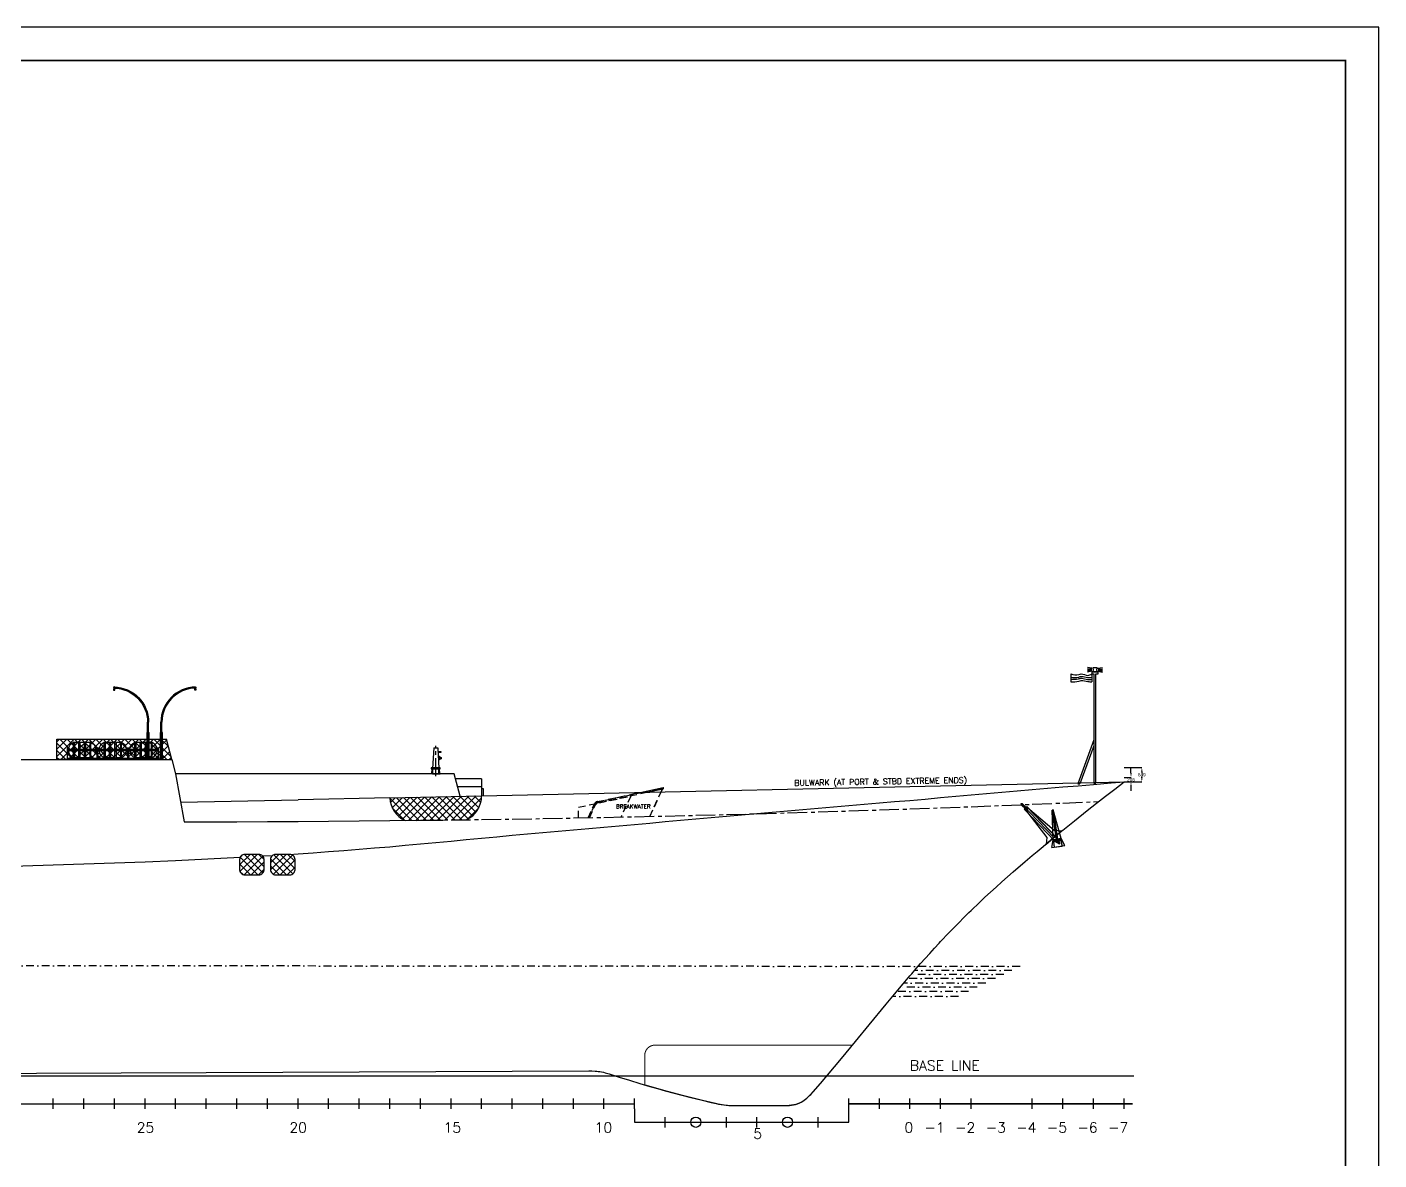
# Model space of a CAD drawing. Header units: inches. Extents: x -439515 to 171412, y -8673 to 415183.
# Drawn here: x 110939 to 171412, y 319106 to 369777 of the extents above; entities that cross this region are included whole.
import ezdxf
from ezdxf.enums import TextEntityAlignment as Align

# ---------------------------------------------------------------- set-up
doc = ezdxf.new("R2010")
doc.units = ezdxf.units.IN
doc.header["$LTSCALE"] = 700
doc.header["$MEASUREMENT"] = 0
doc.header["$PDMODE"] = 34
for name, pattern in [('CENTER', [2, 1.25, -0.25, 0.25, -0.25]), ('CENTER2', [1.125, 0.75, -0.125, 0.125, -0.125]), ('DASHDOT', [1, 0.5, -0.25, 0, -0.25]), ('DASHED', [0.75, 0.5, -0.25]), ('DOTDASH1', [1600, 1000, -250, 100, -250]), ('PHANTOM', [2.5, 1.25, -0.25, 0.25, -0.25, 0.25, -0.25])]:
    doc.linetypes.add(name, pattern=pattern)
for name, color, linetype in [('01', 7, 'Continuous'), ('01DK', 7, 'Continuous'), ('1', 2, 'Continuous'), ('AP & CLS', 7, 'Continuous'), ('KNUCKLE LINE', 7, 'Continuous'), ('LIFERAFTS', 30, 'Continuous'), ('PLINES', 4, 'Continuous')]:
    doc.layers.add(name, color=color, linetype=linetype)
doc.layers.add('path', color=130, linetype='DOTDASH1', lineweight=35)
doc.styles.add('ROMANS', font='romans')
doc.dimstyles.get("Standard").update_dxf_attribs({"dimtxt": 150.18, "dimasz": 200.18, "dimexe": 0.8, "dimexo": 0.625, "dimgap": 0.09, "dimtad": 0, "dimtih": 1, "dimtoh": 1, "dimdec": 0, "dimzin": 0, "dimdsep": 46, "dimtxsty": 'Standard', "dimcen": 8.09, "dimclrd": 40, "dimclre": 40, "dimadec": 0, "dimazin": 0, "dimtfac": 1, "dimtdec": 0, "dimtofl": 0, "dimtmove": 0, "dimatfit": 3, "dimfxl": 1, "dimtolj": 1, "dimtzin": 0, "dimarcsym": 0})

# ---------------------------------------------------------------- blocks, each defined once
blk = doc.blocks.new('ghjnm')
at = {"color": 3}
for p, q in [((-835087, 505316), (-835001, 505501)), ((-835082, 505317), (-834995, 505503))]:
    blk.add_line(p, q, dxfattribs=at)
for points in [[(-836112, 505294), (-834995, 505533)], [(-835791, 505301), (-834995, 505472)]]:
    blk.add_lwpolyline(points, dxfattribs=at)
at = {"color": 3, "linetype": 'CENTER2'}
blk.add_lwpolyline([(-834995, 505503), (-835950, 505298)], dxfattribs=at)
at = {"color": 3}
blk.add_arc((-834995, 505503), 30.4, 270, 90, dxfattribs=at)
blk = doc.blocks.new('12qwer')
at = {"color": 3, "linetype": 'DASHED'}
for p, q in [((-835646, 504118), (-835087, 505316)), ((-835640, 504118), (-835082, 505317))]:
    blk.add_line(p, q, dxfattribs=at)
blk.add_lwpolyline([(-839134, 504045), (-839134, 504567), (-836577, 505116), (-837057, 504087)], dxfattribs=at)
for points in [[(-838670, 504055), (-838353, 504735, -0.252669), (-838201, 504848), (-836112, 505294)], [(-835950, 505298), (-838180, 504820, 0.252634), (-838332, 504707), (-838636, 504055)], [(-838603, 504056), (-838312, 504679, -0.252669), (-838159, 504793), (-835791, 505301)]]:
    blk.add_lwpolyline(points, format="xyb", dxfattribs=at)
blk = doc.blocks.new('DFERT45')
at = {"color": 30}
blk.add_line((-942857, 385102), (-944277, 385102), dxfattribs=at)
blk.add_lwpolyline([(-944249, 385139), (-942884, 385139, -0.722813), (-942884, 385064), (-944249, 385064, -0.722813)], format="xyb", close=True, dxfattribs=at)
for points in [[(-943992, 385463, 0.297769), (-944249, 385139, 0.318351)], [(-943992, 385139), (-943992, 385471, -1.018508), (-943942, 385472), (-943942, 385139)], [(-943992, 385441, -0.018509), (-943992, 385443)], [(-943992, 385371, -0.018505), (-943992, 385373)], [(-943725, 385472), (-943917, 385472, 0.018676), (-943942, 385471, 0.018676)], [(-943725, 385139), (-943725, 385471, -1.018508), (-943675, 385472), (-943675, 385139)], [(-943725, 385441, -0.018509), (-943725, 385443)], [(-943725, 385371, -0.018505), (-943725, 385373)], [(-943458, 385139), (-943458, 385471, -1.018508), (-943408, 385472), (-943408, 385139)], [(-943458, 385441, -0.018509), (-943458, 385443)], [(-943458, 385371, -0.018505), (-943458, 385373)], [(-943192, 385471, 0.018676), (-943217, 385472), (-943408, 385472)], [(-943142, 385139), (-943142, 385471, 1.018508), (-943192, 385472), (-943192, 385139)], [(-942884, 385139, 0.297769), (-943142, 385463)], [(-943142, 385441, 0.018509), (-943142, 385443)], [(-943142, 385371, 0.018505), (-943142, 385373)], [(-944249, 385064, 0.297769), (-943992, 384740)], [(-943942, 385064), (-943942, 384732, -1.018508), (-943992, 384733)], [(-943942, 384733, 0.018676), (-943917, 384732), (-943725, 384732)], [(-943675, 385064), (-943675, 384732, -1.018508), (-943725, 384733)], [(-943408, 385064), (-943408, 384732, -1.018508), (-943458, 384733)], [(-943408, 384732), (-943217, 384732, 0.018676), (-943192, 384733, 0.018676)], [(-943192, 385064), (-943192, 384732, 1.018508), (-943142, 384733)], [(-943142, 384740, 0.297769), (-942884, 385064, 0.318351)]]:
    blk.add_lwpolyline(points, format="xyb", dxfattribs=at)
for points in [[(-943459, 385472), (-943675, 385472)], [(-943992, 384733), (-943992, 385064)], [(-943725, 384733), (-943725, 385064)], [(-943675, 384732), (-943459, 384732)], [(-943458, 384733), (-943458, 385064)], [(-943142, 384733), (-943142, 385064)]]:
    blk.add_lwpolyline(points, dxfattribs=at)
blk = doc.blocks.new('rt45')
at = {"layer": 'LIFERAFTS', "color": 30}
for p, q in [((-8850, 228288), (-8956, 228288)), ((-8886, 228007), (-8956, 228007)), ((-7475, 228288), (-7575, 228288)), ((-7475, 228007), (-7540, 228007))]:
    blk.add_line(p, q, dxfattribs=at)
for points in [[(-8956, 228007), (-8956, 228570), (-7475, 228570), (-7475, 228007)], [(-7475, 228511), (-8956, 228511)]]:
    blk.add_lwpolyline(points, dxfattribs=at)
blk = doc.blocks.new('DCV')
at = {"linetype": 'Continuous'}
for p, q in [((-512828, 353898), (-512803, 353873)), ((-512803, 353873), (-512828, 353848)), ((-514553, 350473), (-514453, 350473))]:
    blk.add_line(p, q, dxfattribs=at)
for points in [[(-512810, 353746), (-512872, 353746), (-512872, 353812), (-512810, 353812)], [(-512828, 353812), (-512853, 353812), (-512853, 353904), (-512828, 353904)]]:
    blk.add_lwpolyline(points, close=True)
blk.add_lwpolyline([(-514578, 350345), (-514428, 350345), (-514428, 350473), (-514578, 350473)], close=True, dxfattribs=at)
blk.add_circle((-512841, 353779), 23.4)
at = {"layer": '01DK', "color": 7}
for p, q in [((-514528, 351673), (-514528, 352173)), ((-514503, 350345), (-514503, 352173)), ((-514478, 351673), (-514478, 352173)), ((-514553, 350473), (-514553, 351673)), ((-514453, 351673), (-514553, 351673)), ((-514453, 350473), (-514453, 351673))]:
    blk.add_line(p, q, dxfattribs=at)
for radius, start in [(1725, 90.84262), (1700, 90), (1675, 90.84262)]:
    blk.add_arc((-512803, 352173), radius, start, 180, dxfattribs=at)
blk = doc.blocks.new('stump mastele1')
at = {"layer": '01', "linetype": 'ByBlock'}
for p, q in [((184445, 776645), (184395, 775645)), ((184445, 776645), (184645, 776645)), ((184645, 776645), (184695, 775645)), ((184770, 776195), (184664, 776256)), ((184770, 775645), (184320, 775645)), ((184720, 776145), (184670, 776145)), ((184770, 776095), (184675, 776040))]:
    blk.add_line(p, q, dxfattribs=at)
at = {"layer": '01', "linetype": 'CENTER'}
blk.add_line((184545, 775265), (184545, 776744), dxfattribs=at)
at = {"layer": '01', "linetype": 'ByBlock'}
for points in [[(184655, 776436), (184820, 776436), (184820, 776454), (184654, 776454)], [(184320, 775620), (184770, 775620), (184770, 775670), (184320, 775670)], [(184395, 775379), (184695, 775379), (184695, 775645), (184395, 775645)], [(184537, 775379), (184552, 775379), (184552, 775620), (184537, 775620)]]:
    blk.add_lwpolyline(points, close=True, dxfattribs=at)
for points in [[(184395, 775379), (184335, 775379), (184380, 775620)], [(184695, 775379), (184755, 775379), (184710, 775620)]]:
    blk.add_lwpolyline(points, dxfattribs=at)
for radius in [50, 30]:
    blk.add_circle((184770, 776145), radius, dxfattribs=at)
blk = doc.blocks.new('*D225')
at = {"layer": '01', "color": 40, "linetype": 'ByBlock', "lineweight": -2, "transparency": 16777216}
for p, q in [((160320, 336418), (160320, 336618)), ((160012, 336218), (160321, 336218)), ((160012, 336011), (160321, 336011)), ((160320, 335811), (160320, 335611))]:
    blk.add_line(p, q, dxfattribs=at)
at = {"layer": '01', "color": 40, "linetype": 'ByBlock', "transparency": 16777216}
for points in [[(160287, 336418), (160353, 336418), (160320, 336218)], [(160287, 335811), (160353, 335811), (160320, 336011)]]:
    blk.add_solid(points, dxfattribs=at)
at = {"layer": 'Defpoints', "color": 0, "linetype": 'ByBlock', "transparency": 16777216}
for p in [(160012, 336218), (160012, 336011), (160320, 336218)]:
    blk.add_point(p, dxfattribs=at)
at = {"layer": '01', "color": 0, "linetype": 'ByBlock', "transparency": 16777216, "insert": (160320, 336114), "char_height": 150.2, "attachment_point": 5}
blk.add_mtext('\\A1;206', dxfattribs=at)
blk = doc.blocks.new('*D226')
at = {"layer": '01', "color": 40, "linetype": 'ByBlock', "lineweight": -2, "transparency": 16777216}
for p, q in [((160012, 336660), (160806, 336660)), ((160805, 336460), (160805, 336411)), ((160805, 336212), (160805, 336261)), ((160013, 336011), (160806, 336011))]:
    blk.add_line(p, q, dxfattribs=at)
at = {"layer": '01', "color": 40, "linetype": 'ByBlock', "transparency": 16777216}
for points in [[(160772, 336460), (160839, 336460), (160805, 336660)], [(160772, 336212), (160839, 336212), (160805, 336011)]]:
    blk.add_solid(points, dxfattribs=at)
at = {"layer": 'Defpoints', "color": 0, "linetype": 'ByBlock', "transparency": 16777216}
for p in [(160011, 336660, 488), (160805, 336660), (160012, 336011)]:
    blk.add_point(p, dxfattribs=at)
at = {"layer": '01', "color": 0, "linetype": 'ByBlock', "transparency": 16777216, "insert": (160805, 336336), "char_height": 150.2, "attachment_point": 5}
blk.add_mtext('\\A1;649', dxfattribs=at)
blk = doc.blocks.new('A$C4BFF05FE')
at = {"color": 3}
blk.add_lwpolyline([(-1189, 0), (0, 0), (0, 841), (-1189, 841)], close=True, dxfattribs=at)
at = {"color": 4, "const_width": 0.5}
blk.add_lwpolyline([(-1169, 10), (-10, 10), (-10, 831), (-1169, 831)], close=True, dxfattribs=at)

msp = doc.modelspace()

# ---------------------------------------------------------------- hatches: boundary and pattern name
at = {"layer": '01', "linetype": 'ByBlock'}
h = msp.add_hatch(dxfattribs=at)
h.set_pattern_fill('ANSI37', color=254, scale=1824.76, style=0)
h.set_pattern_definition([(45, (-204204.18, 57132.42), (-161.28752, 161.28752), []), (135, (-204204.18, 57132.42), (-161.28752, -161.28752), [])])
h.paths.add_polyline_path([(117170.5, 337927.4), (112271.7, 337927.4), (112271.7, 337015.1), (117415, 337015.1)])
h = msp.add_hatch(dxfattribs=at)
h.set_pattern_fill('ANSI37', color=254, scale=1824.76, style=0)
h.set_pattern_definition([(45, (180175.39, 35504.75), (-161.28752, 161.28752), []), (135, (180175.39, 35504.75), (-161.28752, -161.28752), [])])
h.paths.add_polyline_path([(127162.6, 335303.2, 0.2830369), (127850.4, 334288.6), (128534.7, 334296.1), (129556.7, 334308.7), (129903.2, 334313), (130587.5, 334322.5, 0.2988927), (131272.1, 335391.8)])
h = msp.add_hatch(dxfattribs=at)
h.set_pattern_fill('ANSI37', color=254, scale=1824.76, style=0)
h.set_pattern_definition([(45, (-204204.18, 32493.64), (-161.28752, 161.28752), []), (135, (-204204.18, 32493.64), (-161.28752, -161.28752), [])])
h.paths.add_polyline_path([(120674.2, 332772.5, 0.4142136), (120446.1, 332544.4), (120446.1, 332088.2, 0.4142136), (120674.2, 331860.1), (121312.9, 331860.1, 0.4142136), (121541, 332088.2), (121541, 332544.4, 0.4142136), (121312.9, 332772.5)])
h.paths.add_polyline_path([(121831.2, 332088.2, 0.4142136), (122059.3, 331860.1), (122698, 331860.1, 0.4142136), (122926.1, 332088.2), (122926.1, 332544.4, 0.4142136), (122698, 332772.5), (122059.3, 332772.5, 0.4142136), (121831.2, 332544.4)])

# ---------------------------------------------------------------- linework, layer by layer
at = {"color": 7}
for p, q in [((158574.9, 341097.1), (158375.9, 341128.2)), ((158841.8, 341097.1), (159040.9, 341128.2)), ((158568.7, 341019.4), (158369.7, 341019.4)), ((158571.8, 340994.5), (158372.8, 340960.4)), ((158571.8, 341053.6), (158375.9, 341069.1)), ((158574.9, 340960.4), (158375.9, 340916.8)), ((158845.3, 340934.4), (158571.5, 340934.4)), ((158571.5, 340934.4), (158571.5, 340843.2)), ((158571.5, 340843.2), (158662.7, 340843.2)), ((158662.7, 340934.4), (158754, 340934.4)), ((158662.7, 340843.2), (158662.7, 335960.2)), ((158754, 335963.8), (158754, 340843.2)), ((158754, 340843.2), (158845.3, 340843.2)), ((158841.8, 340960.4), (159040.9, 340916.8)), ((158844.9, 341053.6), (159040.9, 341069.1)), ((158844.9, 340994.5), (159044, 340960.4)), ((158845.3, 340843.2), (158845.3, 340934.4)), ((158848, 341019.4), (159047.1, 341019.4)), ((158662.7, 337899), (157937.2, 335931.2)), ((158662.7, 337635.2), (158036, 335935.4)), ((112111.8, 321392.3), (112111.8, 321848.5)), ((113480.4, 321392.3), (113480.4, 321848.5)), ((114849, 321392.3), (114849, 321848.5)), ((116217.5, 321392.3), (116217.5, 321848.5)), ((117586.1, 321392.3), (117586.1, 321848.5)), ((118954.7, 321392.3), (118954.7, 321848.5)), ((120323.2, 321392.3), (120323.2, 321848.5)), ((121691.8, 321392.3), (121691.8, 321848.5)), ((123060.4, 321392.3), (123060.4, 321848.5)), ((124428.9, 321392.3), (124428.9, 321848.5)), ((125797.5, 321392.3), (125797.5, 321848.5)), ((127166.1, 321392.3), (127166.1, 321848.5)), ((128534.7, 321392.3), (128534.7, 321848.5)), ((129903.2, 321392.3), (129903.2, 321848.5)), ((131271.8, 321392.3), (131271.8, 321848.5)), ((132640.4, 321392.3), (132640.4, 321848.5)), ((134008.9, 321392.3), (134008.9, 321848.5)), ((135377.5, 321392.3), (135377.5, 321848.5)), ((136746.1, 321392.3), (136746.1, 321848.5)), ((138114.6, 321392.3), (138114.6, 321848.5)), ((147694.6, 321392.3), (147694.6, 321848.5)), ((147694.6, 320792.3), (147694.6, 321848.5)), ((149063.2, 321392.3), (149063.2, 321848.5)), ((150431.8, 321392.3), (150431.8, 321848.5)), ((151800.3, 321392.3), (151800.3, 321848.5)), ((153168.9, 321392.3), (153168.9, 321848.5)), ((155906.1, 321392.3), (155906.1, 321848.5)), ((157274.6, 321392.3), (157274.6, 321848.5)), ((158643.2, 321392.3), (158643.2, 321848.5)), ((160011.8, 321392.3), (160011.8, 321848.5)), ((9536, 321620.4), (138114.6, 321620.4)), ((9536, 321620.4), (138114.6, 321620.4)), ((138114.6, 321392.3), (138114.6, 320792.3)), ((147694.6, 321620.4), (160393.1, 321620.4)), ((138114.6, 320792.3), (147694.6, 320792.3)), ((139483.2, 320564.2), (139483.2, 321020.4)), ((142220.4, 320564.2), (142220.4, 321020.4)), ((143588.9, 320564.2), (143588.9, 321020.4)), ((146326.1, 320564.2), (146326.1, 321020.4))]:
    msp.add_line(p, q, dxfattribs=at)
at = {"linetype": 'Continuous'}
for p, q in [((157624.6, 340843.2), (157624.6, 340490.5)), ((158571.5, 340843.2), (158571.5, 340490.5))]:
    msp.add_line(p, q, dxfattribs=at)
for p, q in [((131271.8, 336156.7), (130105.7, 336156.7)), ((131271.8, 336156.7), (130105.7, 336156.7)), ((131271.8, 335791.8), (130201.5, 335791.8)), ((155514.4, 334983), (155457.4, 335042.2)), ((155465.8, 334936.2), (155408.8, 334995.4)), ((155514.3, 334983.1), (155465.7, 334936.2)), ((155465.7, 334936.3), (155514.3, 334983.1)), ((155564.1, 334834), (155465.7, 334936.2)), ((155465.8, 334936.2), (155514.4, 334983)), ((155514.4, 334983), (155465.8, 334936.2)), ((155564.2, 334834), (155465.8, 334936.2)), ((155612.7, 334880.9), (155514.3, 334983.1)), ((155612.8, 334880.8), (155514.4, 334983)), ((155656.4, 334908.6), (155534.8, 334791.5)), ((155534.8, 334791.5), (156927.2, 333345.8)), ((155534.8, 334791.5), (156927.2, 333345.8)), ((155564.1, 334834), (155612.7, 334880.9)), ((155564.2, 334834), (155612.8, 334880.8)), ((155696.8, 334864.3), (155598.2, 334765.7)), ((155598.2, 334765.7), (156562.1, 333526.9)), ((155656.4, 334908.6), (157048.8, 333462.8)), ((155696.8, 334864.3), (156887.3, 333852.1)), ((156832.5, 334763.6), (156787.4, 334756.5)), ((156832.5, 334763.6), (156787.4, 334756.5)), ((156834.9, 333424.8), (156787.4, 334756.5)), ((156834.9, 333424.8), (156787.4, 334756.5)), ((157195.5, 333481.4), (156832.5, 334763.6)), ((157195.5, 333481.4), (156832.5, 334763.6)), ((156850.1, 334355.1), (156895.2, 334362.2)), ((156887.3, 333852.1), (157223.8, 333821.3)), ((156562.1, 333526.9), (156519.3, 333229.2)), ((156776.9, 333073.9), (156834.9, 333424.8)), ((156777, 333073.9), (156835, 333424.8)), ((157195.5, 333481.4), (156834.9, 333424.8)), ((156834.9, 333424.8), (157195.5, 333481.4)), ((156834.9, 333424.8), (157195.5, 333481.4)), ((157195.5, 333481.4), (156835, 333424.8)), ((157198.4, 333463.4), (156837.8, 333406.7)), ((157198.4, 333463.4), (156837.8, 333406.7)), ((156837.8, 333406.7), (156852, 333316.6)), ((156837.8, 333406.7), (156841, 333386.5)), ((156841, 333386.5), (156842.1, 333379.7)), ((156841.3, 333381.2), (157201.8, 333437.8)), ((156841.3, 333381.2), (157201.8, 333437.8)), ((156841.3, 333381.2), (156844.8, 333358.7)), ((156841.3, 333381.2), (156844.8, 333358.7)), ((156844.8, 333358.7), (157205.4, 333415.3)), ((156844.8, 333358.7), (157205.4, 333415.3)), ((157212.5, 333373.2), (156852, 333316.6)), ((156852, 333316.6), (156887.3, 333091.3)), ((156927.2, 333345.8), (157048.8, 333462.8)), ((157048.8, 333462.8), (156927.2, 333345.8)), ((157358.3, 333165.2), (157195.5, 333481.4)), ((157358.3, 333165.2), (157195.5, 333481.4)), ((157212.5, 333373.2), (157198.4, 333463.4)), ((157205.4, 333415.3), (157201.8, 333437.8)), ((157205.4, 333415.3), (157201.8, 333437.8)), ((157247.9, 333147.9), (157212.5, 333373.2)), ((157238.4, 333208), (157237.3, 333215.5)), ((156776.9, 333073.9), (157358.3, 333165.2)), ((156777, 333073.9), (157358.3, 333165.2)), ((156876.7, 333158.9), (156877.9, 333151.4)), ((156877.9, 333151.4), (156881.5, 333128.8)), ((156881.5, 333128.8), (156887.3, 333091.3)), ((156887.3, 333091.3), (157247.9, 333147.9)), ((156887.3, 333091.3), (157247.9, 333147.9)), ((157242, 333185.4), (157238.4, 333208)), ((157247.9, 333147.9), (157242, 333185.4))]:
    msp.add_line(p, q)
at = {"color": 1}
msp.add_line((155431.1, 335021), (156878.4, 333518.2), dxfattribs=at)
at = {"color": 3}
for p, q in [((156991.5, 333453.1), (157036.5, 333460.2)), ((157201.5, 333443.1), (157198.4, 333463.4)), ((157202.6, 333436.3), (157201.5, 333443.1))]:
    msp.add_line(p, q, dxfattribs=at)
at = {"color": 4, "linetype": 'DASHDOT'}
for p, q in [((155356.1, 327757.4), (7090.9, 327867.4)), ((154254.6, 327221.5), (150327.8, 327221.5)), ((154629.7, 327404), (150483.5, 327404)), ((154989.7, 327579.1), (150634.8, 327579.1)), ((153054.7, 326637.8), (149836.4, 326637.8)), ((153444.8, 326827.5), (149995, 326827.5)), ((153819.4, 327009.8), (150147.8, 327009.8)), ((152601.1, 326417), (149652.9, 326417))]:
    msp.add_line(p, q, dxfattribs=at)
at = {"color": 7, "linetype": 'Continuous'}
msp.add_line((160393.1, 321620.4), (147694.6, 321620.4), dxfattribs=at)
for points in [[(96518.8, 341166.8), (108642.6, 341166.8), (109374.7, 337015.1), (117415, 337015.1), (117586.1, 336376.4), (117964, 334232.8)], [(130312, 335371.1), (130048, 336376.4), (117586.1, 336376.4)], [(131363, 335393.7), (131363, 335700.6), (131271.8, 335700.6), (131271.8, 335391.8)], [(156927.2, 333345.8), (155534.8, 334791.5), (155656.4, 334908.6)], [(155534.8, 334791.5), (156927.2, 333345.8), (156929.2, 333347.7), (155536.8, 334793.4), (155534.8, 334791.5)], [(157048.8, 333462.8), (156927.2, 333345.8), (155534.8, 334791.5)], [(155654.4, 334906.7), (157046.8, 333461), (157048.8, 333462.8), (155656.4, 334908.6), (155654.4, 334906.7)], [(156792.2, 334705.8), (156837.3, 334712.8), (156895.2, 334362.2)], [(156991.5, 333453.1), (156792.2, 334705.8), (156837.3, 334712.8)], [(156792.2, 334705.8), (156991.5, 333453.1), (156992.7, 333449.5)], [(156992.7, 333449.5), (156850.1, 334355.1), (156792.2, 334705.8)], [(156837.3, 334712.8), (156895.2, 334362.2), (157037.8, 333456.6)], [(157037.8, 333456.6), (157036.5, 333460.2), (156837.3, 334712.8)], [(156895.2, 334362.2), (157037.8, 333456.6), (156992.7, 333449.5)], [(157120.1, 333239.6), (157136.2, 333255.7), (156988, 333404.3), (156939.6, 333356), (157120.1, 333239.6)], [(157152.4, 333271.8), (157036.5, 333452.6), (156988, 333404.3), (157136.2, 333255.7), (157152.4, 333271.8)]]:
    msp.add_lwpolyline(points)
at = {"color": 7}
msp.add_lwpolyline([(158776.8, 341071.3), (158799.6, 341071.3), (158799.6, 341116.9), (158617.1, 341116.9), (158617.1, 341071.3), (158640, 341071.3, 0.4202041), (158640, 340980), (158617.1, 340980), (158617.1, 340934.4), (158799.6, 340934.4), (158799.6, 340980), (158776.8, 340980)], format="xyb", dxfattribs=at)
for points in [[(155408.8, 334995.4, -0.198874), (155399.3, 335019.4, -0.198884), (155409.6, 335043.1, -0.198981), (155433.7, 335052.6, -0.198952), (155457.4, 335042.2)], [(155636.2, 334735.8, 1), (155638.9, 334877.2, 1), (155636.2, 334735.8)], [(155636.2, 334735.8, 1), (155638.8, 334877.2, 1), (155636.2, 334735.8)], [(155636.6, 334759.5, 1), (155638.4, 334853.5, 1), (155636.6, 334759.5)], [(155636.6, 334759.5, 1), (155638.4, 334853.5, 1), (155636.6, 334759.5)], [(155636.9, 334770.9, 1), (155638.2, 334842.1, 1), (155636.9, 334770.9)], [(155636.9, 334770.9, 1), (155638.2, 334842.1, 1), (155636.9, 334770.9)], [(155636.9, 334771.4, 1), (155638.2, 334841.6, 1), (155636.9, 334771.4)], [(157070.9, 333288.5, 1), (157072.2, 333356.9, 1), (157070.9, 333288.5)]]:
    msp.add_lwpolyline(points, format="xyb")
at = {"color": 3}
for points in [[(155534.8, 334791.5), (155656.4, 334908.6), (157048.8, 333462.8)], [(157037.8, 333456.6), (156992.7, 333449.5), (156991.5, 333453.1)]]:
    msp.add_lwpolyline(points, dxfattribs=at)
for points in [[(120674.2, 331860.1), (121312.9, 331860.1, 0.4142136), (121541, 332088.2), (121541, 332544.4, 0.4142136), (121312.9, 332772.5), (120674.2, 332772.5, 0.4142136), (120446.1, 332544.4), (120446.1, 332088.2, 0.4142136)], [(122059.3, 331860.1), (122698, 331860.1, 0.4142136), (122926.1, 332088.2), (122926.1, 332544.4, 0.4142136), (122698, 332772.5), (122059.3, 332772.5, 0.4142136), (121831.2, 332544.4), (121831.2, 332088.2, 0.4142136)]]:
    msp.add_lwpolyline(points, format="xyb", close=True)
at = {"color": 1, "const_width": 45.6}
msp.add_lwpolyline([(138570.8, 322465.3), (138570.8, 323785.5, -0.4142136), (139027, 324241.7), (147866.9, 324241.7)], format="xyb", dxfattribs=at)
msp.add_lwpolyline([(147866.9, 324241.7), (147375.3, 323646.9), (146830.7, 322999.6), (146424.6, 322526.5), (145883.6, 321926.1), (145705.6, 321775.6), (145564.2, 321687.1), (145312.4, 321588.5), (144957.5, 321540.2), (142332.6, 321542.9), (142103.6, 321565.7), (141875.5, 321605.9), (141078.1, 321791.1), (140302.4, 321985.6), (139481.4, 322204.4), (138570.8, 322465.3)], dxfattribs=at)
at = {"color": 0, "linetype": 'PHANTOM'}
msp.add_polyline3d([(128352.2, 334294.1, 0), (128534.7, 334296.1, 0), (129903.2, 334313, 0), (131271.8, 334332, 0), (132640.4, 334352.9, 0), (134009, 334375.8, 0), (135377.5, 334400.7, 0), (136746.1, 334427.6, 0), (138114.6, 334456.5, 0), (139483.2, 334487.4, 0), (140851.8, 334520.3, 0), (142220.4, 334555.2, 0), (143588.9, 334592.1, 0), (144957.5, 334631, 0), (146326.1, 334671.8, 0), (147694.7, 334714.7, 0), (149063.2, 334759.5, 0), (150431.8, 334806.4, 0), (151800.3, 334855.3, 0), (153169, 334906.1, 0), (154537.5, 334958.9, 0), (155906.2, 335013.8, 0), (157274.8, 335070.6, 0), (158643.3, 335129.5, 0), (158881.3, 335140, 0)], dxfattribs=at)
at = {"color": 7}
for centre in [(140851.8, 320792.3), (144957.5, 320792.3)]:
    msp.add_circle(centre, 228.1, dxfattribs=at)
msp.add_arc((158732.1, 341025.7), 63.9, 314.415309, 45.584691, dxfattribs=at)
at = {"linetype": 'Continuous'}
for points in [[(157624.6, 340843.2), (157980.1, 340814.9), (158098, 340843.2), (158378, 340779), (158571.5, 340843.2)], [(157624.6, 340697.8), (157987.9, 340704.6), (158111.6, 340735.6), (158381.8, 340686.6), (158571.5, 340697.2)], [(157624.6, 340608.8), (157968.5, 340624.3), (158109.7, 340650.5), (158376, 340597.8), (158571.5, 340608.9)], [(157624.6, 340490.5), (157991.8, 340521.1), (158098, 340544.9), (158388.1, 340507.6), (158571.5, 340490.5)]]:
    msp.add_spline(points, degree=3, dxfattribs=at)
at = {"layer": '01', "color": 4, "linetype": 'ByBlock'}
msp.add_line((117415, 337015.1), (117170.5, 337927.4), dxfattribs=at)
at = {"layer": '01', "linetype": 'ByBlock'}
for p, q in [((112727.9, 337015.1), (112271.7, 337015.1)), ((117586.1, 336376.4), (117964, 334232.9)), ((131271.8, 336156.7), (131271.8, 335391.8)), ((157937.2, 335931.2), (158036, 335935.4)), ((158662.7, 335960.2), (158754, 335963.8))]:
    msp.add_line(p, q, dxfattribs=at)
at = {"layer": '01'}
for p, q in [((127166.1, 335303.2), (160011.8, 336011.4)), ((117810.9, 335101.5), (123060.4, 335214.7))]:
    msp.add_line(p, q, dxfattribs=at)
at = {"layer": '01', "color": 254, "linetype": 'ByBlock'}
msp.add_line((127166.1, 335303.2), (123060.4, 335214.7), dxfattribs=at)
at = {"layer": '01', "color": 4, "linetype": 'ByBlock'}
msp.add_lwpolyline([(112271.7, 337015.1), (112271.7, 337927.4), (117170.5, 337927.4)], dxfattribs=at)
at = {"layer": '01'}
for centre, radius, start, end in [((128330.8, 335354.7), 1169.4, 182.526195, 245.740079), ((130115.3, 335378.5), 1156.8, 294.091367, 0.655462)]:
    msp.add_arc(centre, radius, start, end, dxfattribs=at)
at = {"layer": '1', "color": 7, "linetype": 'Continuous'}
msp.add_lwpolyline([(31571.5, 322676.1), (118954.7, 323022.4), (136061.8, 323090.3), (136205, 323088.5), (136348.3, 323082.1), (136419.4, 323075.7), (136490.6, 323068.4), (136561.8, 323058.4), (136632, 323045.6), (136717.8, 323026.4), (136803.6, 323004.5), (136974.2, 322954.4), (137430.4, 322812), (137885.6, 322670.6), (138342.7, 322532.8), (138798.9, 322397.8), (139139.2, 322300.2), (139481.4, 322204.4), (139823.5, 322111.3), (140167.5, 322021), (140623.7, 321904.2), (141078.1, 321791.1), (141536.1, 321681.6), (141762.3, 321629.6), (141875.5, 321605.9), (141989.5, 321584), (142103.6, 321565.7), (142217.6, 321552), (142332.6, 321542.9), (142448.4, 321540.2), (144957.5, 321540.2), (145046, 321542.9), (145135.4, 321552), (145224.8, 321567.6), (145312.4, 321588.5), (145399.1, 321615.9), (145483, 321648.8), (145564.2, 321687.1), (145641.8, 321731.8), (145705.6, 321775.6), (145767.7, 321823), (145827, 321873.2), (145883.6, 321926.1), (145939.2, 321981.8), (145993, 322039.3), (146098.9, 322156), (146424.6, 322526.5), (146744.8, 322898.7), (147062.4, 323271.9), (147375.3, 323646.9), (147996.6, 324398.7), (148614.3, 325154.1), (149363.4, 326066.5), (149740.2, 326522.7), (150121.6, 326978.9), (150431.8, 327343.8), (150510.2, 327435.1), (150708.2, 327664.1), (150908, 327891.3), (151111.5, 328120.3), (151315.9, 328347.4), (151524.8, 328576.5), (151735.6, 328803.6), (151800.3, 328873), (152167.1, 329259.8), (152388.8, 329488.8), (152612.4, 329716), (152840.5, 329945), (153070.4, 330172.2), (153168.9, 330268), (153544.8, 330628.4), (153788.4, 330857.4), (154033.8, 331084.6), (154284.8, 331313.6), (154537.5, 331539.9), (154796.6, 331769.8), (155056.6, 331997), (155587.6, 332453.2), (155906.1, 332722.3), (156128.7, 332909.3), (156677, 333365.5), (157232.7, 333821.7), (157274.6, 333856.4), (157795.6, 334277.9), (158366.7, 334734.1), (158775.5, 335057.1), (159185.1, 335378.2), (159597.6, 335696.7), (160011.8, 336011.4)], dxfattribs=at)
at = {"layer": 'AP & CLS', "color": 230}
msp.add_line((9560.7, 322873.2), (160441.5, 322873.2), dxfattribs=at)
at = {"layer": 'KNUCKLE LINE'}
msp.add_line((121474.6, 332705.2), (121925.6, 332729.2), dxfattribs=at)
for points in [[(122660.5, 332772.5, 0), (123060.4, 332798.3, 0), (123744.7, 332845.3, 0), (124428.9, 332895, 0), (125113.2, 332947.3, 0), (125797.5, 333002, 0), (126481.8, 333059, 0), (127166.1, 333117.8, 0), (127850.4, 333178.4, 0), (128534.7, 333240.4, 0), (129218.9, 333303.6, 0), (129903.2, 333367.5, 0), (130587.5, 333432.1, 0), (131271.8, 333496.9, 0), (131956.1, 333561.7, 0), (132640.4, 333626.1, 0), (133324.6, 333690.1, 0), (134008.9, 333753.3, 0), (134693.2, 333815.5, 0), (135377.5, 333876.7, 0), (136061.8, 333936.9, 0), (136746.1, 333996.6, 0), (137430.4, 334056.2, 0), (138114.6, 334116.1, 0), (138798.9, 334176.5, 0), (139483.2, 334237.2, 0), (140167.5, 334298.2, 0), (140851.8, 334359.2, 0), (141536.1, 334420.2, 0), (142220.4, 334480.8, 0), (142904.6, 334541.4, 0), (143588.9, 334601.8, 0), (144273.2, 334662, 0), (144957.5, 334722, 0), (145641.8, 334781.6, 0), (146326.1, 334840.9, 0), (147010.3, 334899.9, 0), (147694.6, 334958, 0), (148378.9, 335015.6, 0), (149063.2, 335073.1, 0), (149747.5, 335131, 0), (150431.8, 335189.7, 0), (151116.1, 335249.6, 0), (151800.3, 335310.4, 0), (152484.6, 335371.5, 0), (153168.9, 335432.7, 0), (153853.2, 335493.5, 0), (154537.5, 335553.7, 0), (155221.8, 335613.2, 0), (155906.1, 335671.9, 0), (156590.3, 335729.9, 0), (157274.6, 335787.4, 0), (157958.9, 335844.3, 0), (158643.2, 335901, 0), (159099.4, 335938.6, 0), (159439.7, 335966, 0), (160011.8, 336011.4, 0)], [(57051.6, 332133.8, 0), (95689, 332133.8, 0), (97057.5, 332133.8, 0), (98426.1, 332133.8, 0), (99794.7, 332133.8, 0), (101163.3, 332133.8, 0), (102531.8, 332135.6, 0), (103900.4, 332142.3, 0), (105269, 332154.3, 0), (106637.5, 332172.8, 0), (108006.1, 332196.3, 0), (109374.7, 332226.1, 0), (110743.2, 332260.7, 0), (112111.8, 332299.7, 0), (113480.4, 332343.8, 0), (114849, 332393.3, 0), (116217.5, 332447.1, 0), (117586.1, 332505.6, 0), (120473, 332651.8, 0)]]:
    msp.add_polyline3d(points, dxfattribs=at)
at = {"layer": 'path', "color": 7, "linetype": 'Continuous'}
msp.add_line((157223.8, 333821.3), (156519.3, 333229.2), dxfattribs=at)
at = {"layer": 'PLINES', "color": 0}
msp.add_polyline3d([(117964, 334232.9, 0), (118954.7, 334233.3, 0), (120323.2, 334236.3, 0), (121691.8, 334241.3, 0), (123060.4, 334248.2, 0), (124428.9, 334257.2, 0), (125797.5, 334268.2, 0), (127166.1, 334281.1, 0), (128534.7, 334296.1, 0), (129556.7, 334308.7, 0)], dxfattribs=at)

# ---------------------------------------------------------------- block references
at = {"linetype": 'ByBlock', "xscale": 150, "yscale": 150, "zscale": 150}
msp.add_blockref('A$C4BFF05FE', (171412, 243626.5), dxfattribs=at)
at = {"color": 3, "yscale": 0.9123799999999999, "zscale": 0.9123799999999999}
for name, p, xscale in [('DCV', (-353067.9, 17367.5), -0.9123799999999999), ('DCV', (586372.7, 17367.5), 0.9123799999999999), ('ghjnm', (901220.5, -125475.6), 0.9123799999999999), ('12qwer', (901220.5, -125475.6), 0.9123799999999999)]:
    msp.add_blockref(name, p, dxfattribs=dict(at, xscale=xscale))
at = {"xscale": -0.9123799999999999, "yscale": 0.9123799999999999, "zscale": 0.9123799999999999, "rotation": 180}
for p in [(120898.8, 545557.5), (122267.3, 545557.5), (123635.9, 545557.5)]:
    msp.add_blockref('rt45', p, dxfattribs=at)
at = {"xscale": 0.9123799999999999, "yscale": 0.9123799999999999, "zscale": 0.9123799999999999}
for p in [(974296.7, -13918.7), (975665.3, -13918.7), (977033.9, -13918.7)]:
    msp.add_blockref('DFERT45', p, dxfattribs=at)
at = {"layer": '01', "linetype": 'ByBlock', "xscale": 0.9123799999999999, "yscale": 0.9123799999999999, "zscale": 0.9123799999999999}
msp.add_blockref('stump mastele1', (-39155.8, -371063.9), dxfattribs=at)

# ---------------------------------------------------------------- texts
at = {"style": 'ROMANS'}
msp.add_text('BULWARK (AT PORT & STBD EXTREME ENDS)', height=255.466, rotation=0.952132, dxfattribs=at).set_placement((152990.3, 335969.1), align=Align.RIGHT)
msp.add_text('BREAKWATER', height=182.48, dxfattribs=at).set_placement((138833, 334827.9), align=Align.RIGHT)
at = {"color": 7, "style": 'ROMANS'}
msp.add_text('BASE LINE', height=456.19, dxfattribs=at).set_placement((151991.9, 323332.8), align=Align.MIDDLE)
for s, height, p in [('25', 456.19, (116235.8, 320328.5)), ('20', 456.19, (123064.5, 320328.5)), ('15', 456.19, (129963.4, 320328.5)), ('10', 456.19, (136721.8, 320328.5)), ('0', 456.2, (150379.1, 320328.5)), ('-1', 456.19, (151534.4, 320328.5)), ('-2', 456.19, (152903, 320328.5)), ('-3', 456.19, (154271.6, 320328.5)), ('-4', 456.19, (155640.1, 320328.5)), ('-5', 456.19, (157008.7, 320328.5)), ('-6', 456.19, (158377.3, 320328.5)), ('-7', 456.19, (159745.8, 320328.5)), ('5', 456.2, (143620.7, 320052.5))]:
    msp.add_text(s, height=height, dxfattribs=at).set_placement(p, align=Align.CENTER)

# ---------------------------------------------------------------- dimensions: what is measured, and where the dimension line sits
at = {"layer": '01', "linetype": 'ByBlock'}
for base, p1, p2, picture, middle in [((160805.4, 336660.1), (160012.3, 336011.4), (160011.4, 336660.1, 487.7), '*D226', (160805.4, 336335.7)), ((160320, 336217.5), (160011.8, 336011.4), (160011.8, 336217.5), '*D225', (160320, 336114.5))]:
    dim = msp.add_linear_dim(base=base, p1=p1, p2=p2, angle=90, dimstyle='Standard', dxfattribs=at)
    dim.commit()
    dim.dimension.update_dxf_attribs({"geometry": picture, "text_midpoint": middle})

doc.saveas('drawing.dxf')
